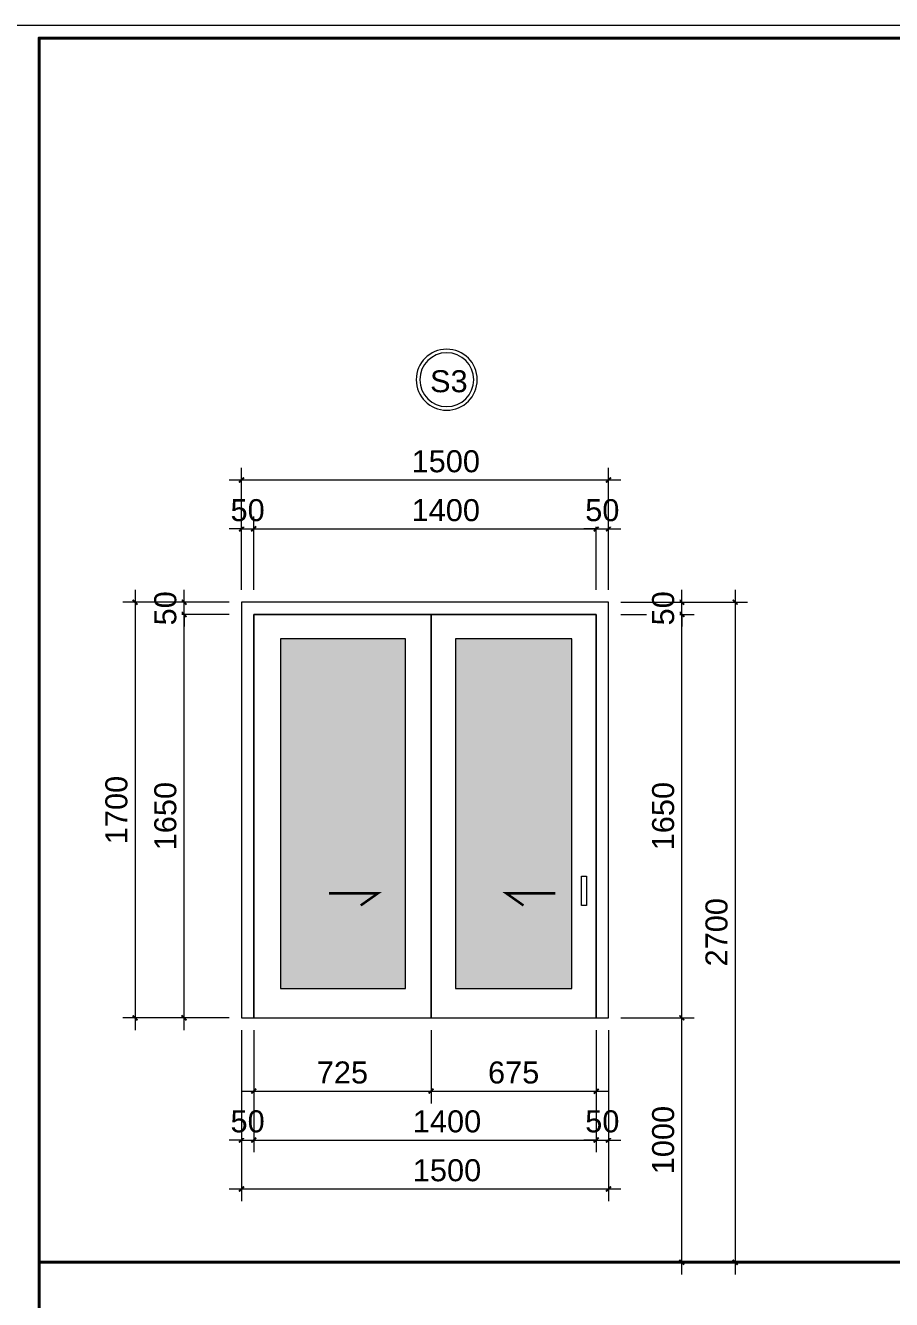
# Model space of a CAD drawing. Header units: inches. Extents: x 921646 to 2157952, y -92667 to 262089.
# Drawn here: x 1979492 to 1983032, y -19387 to -14175 of the extents above; entities that cross this region are included whole.
import ezdxf
from ezdxf.enums import TextEntityAlignment as Align

# ---------------------------------------------------------------- set-up
doc = ezdxf.new("R2010")
doc.units = ezdxf.units.IN
doc.header["$MEASUREMENT"] = 0
doc.layers.get('DEFPOINTS').update_dxf_attribs({"lineweight": 9})
for name, color, linetype, lineweight in [('11 CUA', 42, 'Continuous', 15), ('15 TEXT', 134, 'Continuous', 15), ('4 TUONG', 255, 'Continuous', 40), ('Cp Net Manh 0.15', 8, 'Continuous', 15), ('Cp Net Thep 0.40', 2, 'Continuous', 40), ('dim', 252, 'Continuous', 9), ('HATCH', 244, 'Continuous', 0)]:
    doc.layers.add(name, color=color, linetype=linetype, lineweight=lineweight)
doc.styles.add('ARIAL', font='arial.ttf')
doc.styles.add('CHU', font='arial.ttf')
doc.styles.add('kich thuot', font='arial.ttf', dxfattribs={"width": 0.8})
doc.dimstyles.new('VJC100', dxfattribs={"dimscale": 1.2, "dimtxt": 200, "dimasz": 100, "dimexe": 100, "dimexo": 0, "dimgap": 60, "dimtad": 1, "dimdec": 0, "dimlfac": -1, "dimzin": 9, "dimdsep": 46, "dimtxsty": 'CHU', "dimblk": 'ARCHTICK', "dimcen": 0.9, "dimdle": 100, "dimclrd": 251, "dimclre": 251, "dimclrt": 3, "dimadec": 0, "dimazin": 0, "dimtfac": 1, "dimtdec": 0, "dimtix": 1, "dimtmove": 2, "dimatfit": 3, "dimfxl": 500, "dimtolj": 1, "dimtzin": 0, "dimlwd": 13, "dimlwe": 9, "dimarcsym": 0})

# ---------------------------------------------------------------- blocks, each defined once
blk = doc.blocks.new('Khung Ht dep')
at = {"layer": 'Cp Net Thep 0.40', "color": 106, "flags": 128}
blk.add_lwpolyline([(30380, 21415), (30380, 1792), (3162, 1792), (3162, 21415)], close=True, dxfattribs=at)
at = {"layer": 'DEFPOINTS', "ltscale": 100}
blk.add_lwpolyline([(30430, 1692), (30430, 21515), (1912, 21515), (1912, 1692)], close=True, dxfattribs=at)
blk = doc.blocks.new('KH CUA')
at = {"layer": '11 CUA'}
blk.add_circle((0, 0), 187, dxfattribs=at)
at = {"layer": '15 TEXT', "color": 7}
blk.add_circle((0, 0), 165, dxfattribs=at)
at = {"layer": '15 TEXT', "style": 'kich thuot', "width": 0.6, "flags": 4}
blk.add_attdef('A', text='', height=250, dxfattribs=at).set_placement((5.7, -116.9), align=Align.CENTER)
blk = doc.blocks.new('_ArchTick')
at = {"layer": 'dim', "const_width": 0.15}
blk.add_lwpolyline([(0.2, 0.2), (-0.2, -0.2)], dxfattribs=at)
blk = doc.blocks.new('*D912')
at = {"layer": 'DEFPOINTS', "color": 0, "transparency": 16777216}
for p in [(1980374.9, -18234.5), (1980424.9, -18234.5)]:
    blk.add_point(p, dxfattribs=at)
at = {"layer": 'dim', "color": 251, "lineweight": 9, "transparency": 16777216}
for p, q in [((1980374.9, -18284.5), (1980374.9, -18784.5)), ((1980424.9, -18284.5), (1980424.9, -18784.5))]:
    blk.add_line(p, q, dxfattribs=at)
at = {"layer": 'dim', "color": 251, "lineweight": 13, "transparency": 16777216}
for p, q in [((1980374.9, -18734.5), (1980324.9, -18734.5)), ((1980374.9, -18734.5), (1980424.9, -18734.5)), ((1980424.9, -18734.5), (1980474.9, -18734.5))]:
    blk.add_line(p, q, dxfattribs=at)
at = {"layer": 'dim', "color": 251, "lineweight": 13, "transparency": 16777216, "xscale": 50, "yscale": 50, "zscale": 50}
blk.add_blockref('_ArchTick', (1980374.9, -18734.5), dxfattribs=at)
at = {"layer": 'dim', "color": 251, "lineweight": 13, "transparency": 16777216, "xscale": 50, "yscale": 50, "zscale": 50, "rotation": 180}
blk.add_blockref('_ArchTick', (1980424.9, -18734.5), dxfattribs=at)
at = {"layer": 'dim', "color": 3, "transparency": 16777216, "insert": (1980399.9, -18658.6), "char_height": 90, "attachment_point": 5, "style": 'CHU', "bg_fill": 3, "box_fill_scale": 1.25, "bg_fill_color": 9, "bg_fill_true_color": 13158600, "bg_fill_transparency": 0}
blk.add_mtext('\\A1;50', dxfattribs=at)
at = {"layer": 'DEFPOINTS', "color": 0, "transparency": 16777216}
blk.add_point((1980424.9, -18734.5), dxfattribs=at)
blk = doc.blocks.new('*D913')
at = {"layer": 'DEFPOINTS', "color": 0, "transparency": 16777216}
for p in [(1980424.9, -18234.5), (1981149.9, -18234.5), (1981149.9, -18534.5)]:
    blk.add_point(p, dxfattribs=at)
at = {"layer": 'dim', "color": 251, "lineweight": 9, "transparency": 16777216}
for p, q in [((1980424.9, -18284.5), (1980424.9, -18584.5)), ((1981149.9, -18284.5), (1981149.9, -18584.5))]:
    blk.add_line(p, q, dxfattribs=at)
at = {"layer": 'dim', "color": 251, "lineweight": 13, "transparency": 16777216}
blk.add_line((1980374.9, -18534.5), (1981199.9, -18534.5), dxfattribs=at)
at = {"layer": 'dim', "color": 251, "lineweight": 13, "transparency": 16777216, "xscale": 50, "yscale": 50, "zscale": 50, "rotation": 180}
blk.add_blockref('_ArchTick', (1980424.9, -18534.5), dxfattribs=at)
at = {"layer": 'dim', "color": 251, "lineweight": 13, "transparency": 16777216, "xscale": 50, "yscale": 50, "zscale": 50}
blk.add_blockref('_ArchTick', (1981149.9, -18534.5), dxfattribs=at)
at = {"layer": 'dim', "color": 3, "transparency": 16777216, "insert": (1980787.4, -18458.6), "char_height": 90, "attachment_point": 5, "style": 'CHU', "bg_fill": 3, "box_fill_scale": 1.25, "bg_fill_color": 9, "bg_fill_true_color": 13158600, "bg_fill_transparency": 0}
blk.add_mtext('\\A1;725', dxfattribs=at)
blk = doc.blocks.new('*D914')
at = {"layer": 'DEFPOINTS', "color": 0, "transparency": 16777216}
for p in [(1981149.9, -18234.5), (1981824.9, -18234.5), (1981824.9, -18534.5)]:
    blk.add_point(p, dxfattribs=at)
at = {"layer": 'dim', "color": 251, "lineweight": 9, "transparency": 16777216}
for p, q in [((1981149.9, -18284.5), (1981149.9, -18584.5)), ((1981824.9, -18284.5), (1981824.9, -18584.5))]:
    blk.add_line(p, q, dxfattribs=at)
at = {"layer": 'dim', "color": 251, "lineweight": 13, "transparency": 16777216}
blk.add_line((1981099.9, -18534.5), (1981874.9, -18534.5), dxfattribs=at)
at = {"layer": 'dim', "color": 251, "lineweight": 13, "transparency": 16777216, "xscale": 50, "yscale": 50, "zscale": 50, "rotation": 180}
blk.add_blockref('_ArchTick', (1981149.9, -18534.5), dxfattribs=at)
at = {"layer": 'dim', "color": 251, "lineweight": 13, "transparency": 16777216, "xscale": 50, "yscale": 50, "zscale": 50}
blk.add_blockref('_ArchTick', (1981824.9, -18534.5), dxfattribs=at)
at = {"layer": 'dim', "color": 3, "transparency": 16777216, "insert": (1981487.4, -18458.6), "char_height": 90, "attachment_point": 5, "style": 'CHU', "bg_fill": 3, "box_fill_scale": 1.25, "bg_fill_color": 9, "bg_fill_true_color": 13158600, "bg_fill_transparency": 0}
blk.add_mtext('\\A1;675', dxfattribs=at)
blk = doc.blocks.new('*D915')
at = {"layer": 'DEFPOINTS', "color": 0, "transparency": 16777216}
for p in [(1981824.9, -18234.5), (1981874.9, -18234.5)]:
    blk.add_point(p, dxfattribs=at)
at = {"layer": 'dim', "color": 251, "lineweight": 9, "transparency": 16777216}
for p, q in [((1981824.9, -18284.5), (1981824.9, -18784.5)), ((1981874.9, -18284.5), (1981874.9, -18784.5))]:
    blk.add_line(p, q, dxfattribs=at)
at = {"layer": 'dim', "color": 251, "lineweight": 13, "transparency": 16777216}
for p, q in [((1981824.9, -18734.5), (1981774.9, -18734.5)), ((1981824.9, -18734.5), (1981874.9, -18734.5)), ((1981874.9, -18734.5), (1981924.9, -18734.5))]:
    blk.add_line(p, q, dxfattribs=at)
at = {"layer": 'dim', "color": 251, "lineweight": 13, "transparency": 16777216, "xscale": 50, "yscale": 50, "zscale": 50}
blk.add_blockref('_ArchTick', (1981824.9, -18734.5), dxfattribs=at)
at = {"layer": 'dim', "color": 251, "lineweight": 13, "transparency": 16777216, "xscale": 50, "yscale": 50, "zscale": 50, "rotation": 180}
blk.add_blockref('_ArchTick', (1981874.9, -18734.5), dxfattribs=at)
at = {"layer": 'dim', "color": 3, "transparency": 16777216, "insert": (1981849.9, -18658.6), "char_height": 90, "attachment_point": 5, "style": 'CHU', "bg_fill": 3, "box_fill_scale": 1.25, "bg_fill_color": 9, "bg_fill_true_color": 13158600, "bg_fill_transparency": 0}
blk.add_mtext('\\A1;50', dxfattribs=at)
at = {"layer": 'DEFPOINTS', "color": 0, "transparency": 16777216}
blk.add_point((1981874.9, -18734.5), dxfattribs=at)
blk = doc.blocks.new('*D916')
at = {"layer": 'DEFPOINTS', "color": 0, "transparency": 16777216}
for p in [(1980374.9, -18234.5), (1981874.9, -18234.5), (1981874.9, -18934.5)]:
    blk.add_point(p, dxfattribs=at)
at = {"layer": 'dim', "color": 251, "lineweight": 9, "transparency": 16777216}
for p, q in [((1980374.9, -18284.5), (1980374.9, -18984.5)), ((1981874.9, -18284.5), (1981874.9, -18984.5))]:
    blk.add_line(p, q, dxfattribs=at)
at = {"layer": 'dim', "color": 251, "lineweight": 13, "transparency": 16777216}
blk.add_line((1980324.9, -18934.5), (1981924.9, -18934.5), dxfattribs=at)
at = {"layer": 'dim', "color": 251, "lineweight": 13, "transparency": 16777216, "xscale": 50, "yscale": 50, "zscale": 50, "rotation": 180}
blk.add_blockref('_ArchTick', (1980374.9, -18934.5), dxfattribs=at)
at = {"layer": 'dim', "color": 251, "lineweight": 13, "transparency": 16777216, "xscale": 50, "yscale": 50, "zscale": 50}
blk.add_blockref('_ArchTick', (1981874.9, -18934.5), dxfattribs=at)
at = {"layer": 'dim', "color": 3, "transparency": 16777216, "insert": (1981214.9, -18858.6), "char_height": 90, "attachment_point": 5, "style": 'CHU', "bg_fill": 3, "box_fill_scale": 1.25, "bg_fill_color": 9, "bg_fill_true_color": 13158600, "bg_fill_transparency": 0}
blk.add_mtext('\\A1;1500', dxfattribs=at)
blk = doc.blocks.new('*D917')
at = {"layer": 'DEFPOINTS', "color": 0, "transparency": 16777216}
for p in [(1980424.9, -18234.5), (1981824.9, -18234.5), (1981824.9, -18734.5)]:
    blk.add_point(p, dxfattribs=at)
at = {"layer": 'dim', "color": 251, "lineweight": 9, "transparency": 16777216}
for p, q in [((1980424.9, -18284.5), (1980424.9, -18784.5)), ((1981824.9, -18284.5), (1981824.9, -18784.5))]:
    blk.add_line(p, q, dxfattribs=at)
at = {"layer": 'dim', "color": 251, "lineweight": 13, "transparency": 16777216}
blk.add_line((1980374.9, -18734.5), (1981874.9, -18734.5), dxfattribs=at)
at = {"layer": 'dim', "color": 251, "lineweight": 13, "transparency": 16777216, "xscale": 50, "yscale": 50, "zscale": 50, "rotation": 180}
blk.add_blockref('_ArchTick', (1980424.9, -18734.5), dxfattribs=at)
at = {"layer": 'dim', "color": 251, "lineweight": 13, "transparency": 16777216, "xscale": 50, "yscale": 50, "zscale": 50}
blk.add_blockref('_ArchTick', (1981824.9, -18734.5), dxfattribs=at)
at = {"layer": 'dim', "color": 3, "transparency": 16777216, "insert": (1981214.9, -18658.6), "char_height": 90, "attachment_point": 5, "style": 'CHU', "bg_fill": 3, "box_fill_scale": 1.25, "bg_fill_color": 9, "bg_fill_true_color": 13158600, "bg_fill_transparency": 0}
blk.add_mtext('\\A1;1400', dxfattribs=at)
blk = doc.blocks.new('*D918')
at = {"layer": 'DEFPOINTS', "color": 0, "transparency": 16777216}
for p in [(1981874.9, -16584.5), (1982174.9, -16584.5), (1981874.9, -18234.5)]:
    blk.add_point(p, dxfattribs=at)
at = {"layer": 'dim', "color": 251, "lineweight": 13, "transparency": 16777216}
blk.add_line((1982174.9, -18284.5), (1982174.9, -16534.5), dxfattribs=at)
at = {"layer": 'dim', "color": 251, "lineweight": 9, "transparency": 16777216}
for p, q in [((1981924.9, -16584.5), (1982224.9, -16584.5)), ((1981924.9, -18234.5), (1982224.9, -18234.5))]:
    blk.add_line(p, q, dxfattribs=at)
at = {"layer": 'dim', "color": 251, "lineweight": 13, "transparency": 16777216, "xscale": 50, "yscale": 50, "zscale": 50}
for p, rotation in [((1982174.9, -16584.5), 90), ((1982174.9, -18234.5), 270)]:
    blk.add_blockref('_ArchTick', p, dxfattribs=dict(at, rotation=rotation))
at = {"layer": 'dim', "color": 3, "transparency": 16777216, "insert": (1982098.9, -17409.5), "char_height": 90, "attachment_point": 5, "rotation": 90, "style": 'CHU', "bg_fill": 3, "box_fill_scale": 1.25, "bg_fill_color": 9, "bg_fill_true_color": 13158600, "bg_fill_transparency": 0}
blk.add_mtext('\\A1;1650', dxfattribs=at)
blk = doc.blocks.new('*D919')
at = {"layer": 'DEFPOINTS', "color": 0, "transparency": 16777216}
for p in [(1981874.9, -16534.5), (1981874.9, -16584.5)]:
    blk.add_point(p, dxfattribs=at)
at = {"layer": 'dim', "color": 251, "lineweight": 13, "transparency": 16777216}
for p, q in [((1982174.9, -16534.5), (1982174.9, -16484.5)), ((1982174.9, -16584.5), (1982174.9, -16534.5)), ((1982174.9, -16584.5), (1982174.9, -16634.5))]:
    blk.add_line(p, q, dxfattribs=at)
at = {"layer": 'dim', "color": 251, "lineweight": 9, "transparency": 16777216}
for p, q in [((1981924.9, -16534.5), (1982224.9, -16534.5)), ((1981924.9, -16584.5), (1982224.9, -16584.5))]:
    blk.add_line(p, q, dxfattribs=at)
at = {"layer": 'dim', "color": 251, "lineweight": 13, "transparency": 16777216, "xscale": 50, "yscale": 50, "zscale": 50}
for p, rotation in [((1982174.9, -16534.5), 270), ((1982174.9, -16584.5), 90)]:
    blk.add_blockref('_ArchTick', p, dxfattribs=dict(at, rotation=rotation))
at = {"layer": 'dim', "color": 3, "transparency": 16777216, "insert": (1982098.9, -16559.5), "char_height": 90, "attachment_point": 5, "rotation": 90, "style": 'CHU', "bg_fill": 3, "box_fill_scale": 1.25, "bg_fill_color": 9, "bg_fill_true_color": 13158600, "bg_fill_transparency": 0}
blk.add_mtext('\\A1;50', dxfattribs=at)
at = {"layer": 'DEFPOINTS', "color": 0, "transparency": 16777216}
blk.add_point((1982174.9, -16534.5), dxfattribs=at)
blk = doc.blocks.new('*D920')
at = {"layer": 'DEFPOINTS', "color": 0, "transparency": 16777216}
for p in [(1981874.9, -16534.5), (1981874.9, -19234.4), (1982393.1, -19234.4)]:
    blk.add_point(p, dxfattribs=at)
at = {"layer": 'dim', "color": 251, "lineweight": 13, "transparency": 16777216}
blk.add_line((1982393.1, -16484.5), (1982393.1, -19284.4), dxfattribs=at)
at = {"layer": 'dim', "color": 251, "lineweight": 9, "transparency": 16777216}
for p, q in [((1981924.9, -16534.5), (1982443.1, -16534.5)), ((1981924.9, -19234.4), (1982443.1, -19234.4))]:
    blk.add_line(p, q, dxfattribs=at)
at = {"layer": 'dim', "color": 251, "lineweight": 13, "transparency": 16777216, "xscale": 50, "yscale": 50, "zscale": 50}
for p, rotation in [((1982393.1, -16534.5), 90), ((1982393.1, -19234.4), 270)]:
    blk.add_blockref('_ArchTick', p, dxfattribs=dict(at, rotation=rotation))
at = {"layer": 'dim', "color": 3, "transparency": 16777216, "insert": (1982317.2, -17884.5), "char_height": 90, "attachment_point": 5, "rotation": 90, "style": 'CHU', "bg_fill": 3, "box_fill_scale": 1.25, "bg_fill_color": 9, "bg_fill_true_color": 13158600, "bg_fill_transparency": 0}
blk.add_mtext('\\A1;2700', dxfattribs=at)
blk = doc.blocks.new('*D921')
at = {"layer": 'DEFPOINTS', "color": 0, "transparency": 16777216}
for p in [(1980139.9, -16584.5), (1980374.9, -16584.5), (1980374.9, -18234.5)]:
    blk.add_point(p, dxfattribs=at)
at = {"layer": 'dim', "color": 251, "lineweight": 13, "transparency": 16777216}
blk.add_line((1980139.9, -18284.5), (1980139.9, -16534.5), dxfattribs=at)
at = {"layer": 'dim', "color": 251, "lineweight": 9, "transparency": 16777216}
for p, q in [((1980324.9, -16584.5), (1980089.9, -16584.5)), ((1980324.9, -18234.5), (1980089.9, -18234.5))]:
    blk.add_line(p, q, dxfattribs=at)
at = {"layer": 'dim', "color": 251, "lineweight": 13, "transparency": 16777216, "xscale": 50, "yscale": 50, "zscale": 50}
for p, rotation in [((1980139.9, -16584.5), 90), ((1980139.9, -18234.5), 270)]:
    blk.add_blockref('_ArchTick', p, dxfattribs=dict(at, rotation=rotation))
at = {"layer": 'dim', "color": 3, "transparency": 16777216, "insert": (1980063.9, -17409.5), "char_height": 90, "attachment_point": 5, "rotation": 90, "style": 'CHU', "bg_fill": 3, "box_fill_scale": 1.25, "bg_fill_color": 9, "bg_fill_true_color": 13158600, "bg_fill_transparency": 0}
blk.add_mtext('\\A1;1650', dxfattribs=at)
blk = doc.blocks.new('*D922')
at = {"layer": 'DEFPOINTS', "color": 0, "transparency": 16777216}
for p in [(1980374.9, -16534.5), (1980374.9, -16584.5)]:
    blk.add_point(p, dxfattribs=at)
at = {"layer": 'dim', "color": 251, "lineweight": 13, "transparency": 16777216}
for p, q in [((1980139.9, -16534.5), (1980139.9, -16484.5)), ((1980139.9, -16584.5), (1980139.9, -16534.5)), ((1980139.9, -16584.5), (1980139.9, -16634.5))]:
    blk.add_line(p, q, dxfattribs=at)
at = {"layer": 'dim', "color": 251, "lineweight": 9, "transparency": 16777216}
for p, q in [((1980324.9, -16534.5), (1980089.9, -16534.5)), ((1980324.9, -16584.5), (1980089.9, -16584.5))]:
    blk.add_line(p, q, dxfattribs=at)
at = {"layer": 'dim', "color": 251, "lineweight": 13, "transparency": 16777216, "xscale": 50, "yscale": 50, "zscale": 50}
for p, rotation in [((1980139.9, -16534.5), 270), ((1980139.9, -16584.5), 90)]:
    blk.add_blockref('_ArchTick', p, dxfattribs=dict(at, rotation=rotation))
at = {"layer": 'dim', "color": 3, "transparency": 16777216, "insert": (1980063.9, -16559.5), "char_height": 90, "attachment_point": 5, "rotation": 90, "style": 'CHU', "bg_fill": 3, "box_fill_scale": 1.25, "bg_fill_color": 9, "bg_fill_true_color": 13158600, "bg_fill_transparency": 0}
blk.add_mtext('\\A1;50', dxfattribs=at)
at = {"layer": 'DEFPOINTS', "color": 0, "transparency": 16777216}
blk.add_point((1980139.9, -16534.5), dxfattribs=at)
blk = doc.blocks.new('*D923')
at = {"layer": 'DEFPOINTS', "color": 0, "transparency": 16777216}
for p in [(1980374.9, -16534.5), (1979939.9, -18234.5), (1980374.9, -18234.5)]:
    blk.add_point(p, dxfattribs=at)
at = {"layer": 'dim', "color": 251, "lineweight": 13, "transparency": 16777216}
blk.add_line((1979939.9, -16484.5), (1979939.9, -18284.5), dxfattribs=at)
at = {"layer": 'dim', "color": 251, "lineweight": 9, "transparency": 16777216}
for p, q in [((1980324.9, -16534.5), (1979889.9, -16534.5)), ((1980324.9, -18234.5), (1979889.9, -18234.5))]:
    blk.add_line(p, q, dxfattribs=at)
at = {"layer": 'dim', "color": 251, "lineweight": 13, "transparency": 16777216, "xscale": 50, "yscale": 50, "zscale": 50}
for p, rotation in [((1979939.9, -16534.5), 90), ((1979939.9, -18234.5), 270)]:
    blk.add_blockref('_ArchTick', p, dxfattribs=dict(at, rotation=rotation))
at = {"layer": 'dim', "color": 3, "transparency": 16777216, "insert": (1979863.9, -17384.5), "char_height": 90, "attachment_point": 5, "rotation": 90, "style": 'CHU', "bg_fill": 3, "box_fill_scale": 1.25, "bg_fill_color": 9, "bg_fill_true_color": 13158600, "bg_fill_transparency": 0}
blk.add_mtext('\\A1;1700', dxfattribs=at)
blk = doc.blocks.new('*D924')
at = {"layer": 'DEFPOINTS', "color": 0, "transparency": 16777216}
for p in [(1980374.9, -16534.5), (1980424.9, -16534.5)]:
    blk.add_point(p, dxfattribs=at)
at = {"layer": 'dim', "color": 251, "lineweight": 9, "transparency": 16777216}
for p, q in [((1980374.9, -16484.5), (1980374.9, -16184.5)), ((1980424.9, -16484.5), (1980424.9, -16184.5))]:
    blk.add_line(p, q, dxfattribs=at)
at = {"layer": 'dim', "color": 251, "lineweight": 13, "transparency": 16777216}
for p, q in [((1980374.9, -16234.5), (1980324.9, -16234.5)), ((1980374.9, -16234.5), (1980424.9, -16234.5)), ((1980424.9, -16234.5), (1980474.9, -16234.5))]:
    blk.add_line(p, q, dxfattribs=at)
at = {"layer": 'dim', "color": 251, "lineweight": 13, "transparency": 16777216, "xscale": 50, "yscale": 50, "zscale": 50}
blk.add_blockref('_ArchTick', (1980374.9, -16234.5), dxfattribs=at)
at = {"layer": 'dim', "color": 251, "lineweight": 13, "transparency": 16777216, "xscale": 50, "yscale": 50, "zscale": 50, "rotation": 180}
blk.add_blockref('_ArchTick', (1980424.9, -16234.5), dxfattribs=at)
at = {"layer": 'dim', "color": 3, "transparency": 16777216, "insert": (1980399.9, -16158.6), "char_height": 90, "attachment_point": 5, "style": 'CHU', "bg_fill": 3, "box_fill_scale": 1.25, "bg_fill_color": 9, "bg_fill_true_color": 13158600, "bg_fill_transparency": 0}
blk.add_mtext('\\A1;50', dxfattribs=at)
at = {"layer": 'DEFPOINTS', "color": 0, "transparency": 16777216}
blk.add_point((1980424.9, -16234.5), dxfattribs=at)
blk = doc.blocks.new('*D925')
at = {"layer": 'DEFPOINTS', "color": 0, "transparency": 16777216}
for p in [(1981824.9, -16234.5), (1980424.9, -16534.5), (1981824.9, -16534.5)]:
    blk.add_point(p, dxfattribs=at)
at = {"layer": 'dim', "color": 251, "lineweight": 9, "transparency": 16777216}
for p, q in [((1980424.9, -16484.5), (1980424.9, -16184.5)), ((1981824.9, -16484.5), (1981824.9, -16184.5))]:
    blk.add_line(p, q, dxfattribs=at)
at = {"layer": 'dim', "color": 251, "lineweight": 13, "transparency": 16777216}
blk.add_line((1980374.9, -16234.5), (1981874.9, -16234.5), dxfattribs=at)
at = {"layer": 'dim', "color": 251, "lineweight": 13, "transparency": 16777216, "xscale": 50, "yscale": 50, "zscale": 50, "rotation": 180}
blk.add_blockref('_ArchTick', (1980424.9, -16234.5), dxfattribs=at)
at = {"layer": 'dim', "color": 251, "lineweight": 13, "transparency": 16777216, "xscale": 50, "yscale": 50, "zscale": 50}
blk.add_blockref('_ArchTick', (1981824.9, -16234.5), dxfattribs=at)
at = {"layer": 'dim', "color": 3, "transparency": 16777216, "insert": (1981209.9, -16158.6), "char_height": 90, "attachment_point": 5, "style": 'CHU', "bg_fill": 3, "box_fill_scale": 1.25, "bg_fill_color": 9, "bg_fill_true_color": 13158600, "bg_fill_transparency": 0}
blk.add_mtext('\\A1;1400', dxfattribs=at)
blk = doc.blocks.new('*D926')
at = {"layer": 'DEFPOINTS', "color": 0, "transparency": 16777216}
for p in [(1981824.9, -16534.5), (1981874.9, -16534.5)]:
    blk.add_point(p, dxfattribs=at)
at = {"layer": 'dim', "color": 251, "lineweight": 9, "transparency": 16777216}
for p, q in [((1981824.9, -16484.5), (1981824.9, -16184.5)), ((1981874.9, -16484.5), (1981874.9, -16184.5))]:
    blk.add_line(p, q, dxfattribs=at)
at = {"layer": 'dim', "color": 251, "lineweight": 13, "transparency": 16777216}
for p, q in [((1981824.9, -16234.5), (1981774.9, -16234.5)), ((1981824.9, -16234.5), (1981874.9, -16234.5)), ((1981874.9, -16234.5), (1981924.9, -16234.5))]:
    blk.add_line(p, q, dxfattribs=at)
at = {"layer": 'dim', "color": 251, "lineweight": 13, "transparency": 16777216, "xscale": 50, "yscale": 50, "zscale": 50}
blk.add_blockref('_ArchTick', (1981824.9, -16234.5), dxfattribs=at)
at = {"layer": 'dim', "color": 251, "lineweight": 13, "transparency": 16777216, "xscale": 50, "yscale": 50, "zscale": 50, "rotation": 180}
blk.add_blockref('_ArchTick', (1981874.9, -16234.5), dxfattribs=at)
at = {"layer": 'dim', "color": 3, "transparency": 16777216, "insert": (1981849.9, -16158.6), "char_height": 90, "attachment_point": 5, "style": 'CHU', "bg_fill": 3, "box_fill_scale": 1.25, "bg_fill_color": 9, "bg_fill_true_color": 13158600, "bg_fill_transparency": 0}
blk.add_mtext('\\A1;50', dxfattribs=at)
at = {"layer": 'DEFPOINTS', "color": 0, "transparency": 16777216}
blk.add_point((1981874.9, -16234.5), dxfattribs=at)
blk = doc.blocks.new('*D927')
at = {"layer": 'DEFPOINTS', "color": 0, "transparency": 16777216}
for p in [(1981874.9, -16034.5), (1980374.9, -16534.5), (1981874.9, -16534.5)]:
    blk.add_point(p, dxfattribs=at)
at = {"layer": 'dim', "color": 251, "lineweight": 9, "transparency": 16777216}
for p, q in [((1980374.9, -16484.5), (1980374.9, -15984.5)), ((1981874.9, -16484.5), (1981874.9, -15984.5))]:
    blk.add_line(p, q, dxfattribs=at)
at = {"layer": 'dim', "color": 251, "lineweight": 13, "transparency": 16777216}
blk.add_line((1980324.9, -16034.5), (1981924.9, -16034.5), dxfattribs=at)
at = {"layer": 'dim', "color": 251, "lineweight": 13, "transparency": 16777216, "xscale": 50, "yscale": 50, "zscale": 50, "rotation": 180}
blk.add_blockref('_ArchTick', (1980374.9, -16034.5), dxfattribs=at)
at = {"layer": 'dim', "color": 251, "lineweight": 13, "transparency": 16777216, "xscale": 50, "yscale": 50, "zscale": 50}
blk.add_blockref('_ArchTick', (1981874.9, -16034.5), dxfattribs=at)
at = {"layer": 'dim', "color": 3, "transparency": 16777216, "insert": (1981209.9, -15958.6), "char_height": 90, "attachment_point": 5, "style": 'CHU', "bg_fill": 3, "box_fill_scale": 1.25, "bg_fill_color": 9, "bg_fill_true_color": 13158600, "bg_fill_transparency": 0}
blk.add_mtext('\\A1;1500', dxfattribs=at)
blk = doc.blocks.new('*D911')
at = {"layer": 'DEFPOINTS', "color": 0, "transparency": 16777216}
for p in [(1981874.9, -18234.5), (1982174.9, -18234.5), (1981874.9, -19234.4)]:
    blk.add_point(p, dxfattribs=at)
at = {"layer": 'dim', "color": 251, "lineweight": 13, "transparency": 16777216}
blk.add_line((1982174.9, -19284.4), (1982174.9, -18184.5), dxfattribs=at)
at = {"layer": 'dim', "color": 251, "lineweight": 9, "transparency": 16777216}
for p, q in [((1981924.9, -18234.5), (1982224.9, -18234.5)), ((1981924.9, -19234.4), (1982224.9, -19234.4))]:
    blk.add_line(p, q, dxfattribs=at)
at = {"layer": 'dim', "color": 251, "lineweight": 13, "transparency": 16777216, "xscale": 50, "yscale": 50, "zscale": 50}
for p, rotation in [((1982174.9, -18234.5), 90), ((1982174.9, -19234.4), 270)]:
    blk.add_blockref('_ArchTick', p, dxfattribs=dict(at, rotation=rotation))
at = {"layer": 'dim', "color": 3, "transparency": 16777216, "insert": (1982098.9, -18734.5), "char_height": 90, "attachment_point": 5, "rotation": 90, "style": 'CHU', "bg_fill": 3, "box_fill_scale": 1.25, "bg_fill_color": 9, "bg_fill_true_color": 13158600, "bg_fill_transparency": 0}
blk.add_mtext('\\A1;1000', dxfattribs=at)

msp = doc.modelspace()

# ---------------------------------------------------------------- hatches: boundary and pattern name
at = {"layer": 'HATCH'}
h = msp.add_hatch(dxfattribs=at)
h.set_pattern_fill('AR-SAND', color=256, scale=0.7, angle=45)
h.set_pattern_definition([(82.5, (1978964.54, 218390.02), (-25.0166944, 23.4327442), [0, -27.0256, 0, -30.226, 0, -28.8925]), (52.5, (1978964.54, 218390.02), (-13.230765, 57.7313), [0, -14.5796, 0, -24.3586, 0, -9.3345]), (12.5, (1978949.075, 218374.556), (39.0809878, 39.223262), [0, -8.89, 0, -32.004, 0, -41.783]), (2.5, (1978949.075, 218374.556), (26.759678, 48.828555), [0, -4.445, 0, -20.9804, 0, -24.003])])
h.paths.add_polyline_path([(1981044.9, -16684.5), (1980534.9, -16684.5), (1980534.9, -18114.5), (1981044.9, -18114.5)])
h = msp.add_hatch(dxfattribs=at)
h.set_pattern_fill('AR-SAND', color=256, scale=0.7, angle=45)
h.set_pattern_definition([(82.5, (1979674.54, 218390.02), (-25.0166944, 23.4327442), [0, -27.0256, 0, -30.226, 0, -28.8925]), (52.5, (1979674.54, 218390.02), (-13.230765, 57.7313), [0, -14.5796, 0, -24.3586, 0, -9.3345]), (12.5, (1979659.075, 218374.556), (39.0809878, 39.223262), [0, -8.89, 0, -32.004, 0, -41.783]), (2.5, (1979659.075, 218374.556), (26.759678, 48.828555), [0, -4.445, 0, -20.9804, 0, -24.003])])
h.paths.add_polyline_path([(1981724.9, -16684.5), (1981249.9, -16684.5), (1981249.9, -18114.5), (1981724.9, -18114.5)])

# ---------------------------------------------------------------- linework, layer by layer
at = {"layer": '11 CUA'}
for points in [[(1981824.9, -18234.5), (1981874.9, -18234.5), (1981874.9, -16534.5), (1980374.9, -16534.5), (1980374.9, -18234.5), (1980424.9, -18234.5), (1980424.9, -16584.5), (1981824.9, -16584.5), (1981824.9, -18234.5)], [(1981149.9, -16584.5), (1980424.9, -16584.5), (1980424.9, -18234.5), (1981149.9, -18234.5)], [(1981824.9, -16584.5), (1981149.9, -16584.5), (1981149.9, -18234.5), (1981824.9, -18234.5)], [(1981044.9, -16684.5), (1980534.9, -16684.5), (1980534.9, -18114.5), (1981044.9, -18114.5)], [(1981724.9, -16684.5), (1981249.9, -16684.5), (1981249.9, -18114.5), (1981724.9, -18114.5)], [(1981784.9, -17654.5), (1981784.9, -17774.5), (1981764.9, -17774.5), (1981764.9, -17654.5)]]:
    msp.add_lwpolyline(points, close=True, dxfattribs=at)
at = {"layer": '11 CUA', "const_width": 10}
for points in [[(1980732.4, -17725.3), (1980932.4, -17725.3), (1980862.3, -17774.8)], [(1981657.4, -17725.3), (1981457.4, -17725.3), (1981527.5, -17774.8)]]:
    msp.add_lwpolyline(points, dxfattribs=at)
at = {"layer": '4 TUONG'}
msp.add_lwpolyline([(1979547.4, -19234.4), (1993593.6, -19234.4)], dxfattribs=at)

# ---------------------------------------------------------------- block references
at = {"layer": '15 TEXT'}
ref = msp.add_blockref('KH CUA', (1981213.9, -15624.4), dxfattribs=dict(at, xscale=-0.6676080590873513, yscale=0.6676080590873513, zscale=0.6676080590873513))
ref.add_attrib('A', 'S3', dxfattribs={"height": 90, "style": 'ARIAL'}).set_placement((1981222.5, -15675.6), align=Align.CENTER)
at = {"layer": 'Cp Net Manh 0.15', "xscale": 0.5160658647642057, "yscale": 0.5160658647642057, "zscale": 0.5160658647642057}
msp.add_blockref('Khung Ht dep', (1977915.4, -25278.5), dxfattribs=at)

# ---------------------------------------------------------------- next in the draw order: dimensions: what is measured, and where the dimension line sits
at = {"layer": 'dim'}
dim = msp.add_linear_dim(base=(1980424.9, -18734.5), p1=(1980374.9, -18234.5), p2=(1980424.9, -18234.5), dimstyle='VJC100', override={"dimscale": 0.5, "dimtxt": 180, "dimexo": 100, "dimtfill": 1}, dxfattribs=at)
dim.commit()
dim.dimension.update_dxf_attribs({"geometry": '*D912', "text_midpoint": (1980399.9, -18658.6)})

# ---------------------------------------------------------------- next in the draw order: dimensions: what is measured, and where the dimension line sits
dim = msp.add_linear_dim(base=(1981149.9, -18534.5), p1=(1980424.9, -18234.5), p2=(1981149.9, -18234.5), dimstyle='VJC100', override={"dimscale": 0.5, "dimtxt": 180, "dimexo": 100, "dimtfill": 1}, dxfattribs=at)
dim.commit()
dim.dimension.update_dxf_attribs({"geometry": '*D913', "text_midpoint": (1980787.4, -18458.6)})

# ---------------------------------------------------------------- next in the draw order: dimensions: what is measured, and where the dimension line sits
dim = msp.add_linear_dim(base=(1981824.9, -18534.5), p1=(1981149.9, -18234.5), p2=(1981824.9, -18234.5), dimstyle='VJC100', override={"dimscale": 0.5, "dimtxt": 180, "dimexo": 100, "dimtfill": 1}, dxfattribs=at)
dim.commit()
dim.dimension.update_dxf_attribs({"geometry": '*D914', "text_midpoint": (1981487.4, -18458.6)})

# ---------------------------------------------------------------- next in the draw order: dimensions: what is measured, and where the dimension line sits
dim = msp.add_linear_dim(base=(1981874.9, -18734.5), p1=(1981824.9, -18234.5), p2=(1981874.9, -18234.5), dimstyle='VJC100', override={"dimscale": 0.5, "dimtxt": 180, "dimexo": 100, "dimtfill": 1}, dxfattribs=at)
dim.commit()
dim.dimension.update_dxf_attribs({"geometry": '*D915', "text_midpoint": (1981849.9, -18658.6)})

# ---------------------------------------------------------------- next in the draw order: dimensions: what is measured, and where the dimension line sits
dim = msp.add_linear_dim(base=(1981874.9, -18934.5), p1=(1980374.9, -18234.5), p2=(1981874.9, -18234.5), dimstyle='VJC100', override={"dimscale": 0.5, "dimtxt": 180, "dimexo": 100, "dimtfill": 1}, dxfattribs=at)
dim.commit()
dim.dimension.update_dxf_attribs({"geometry": '*D916', "text_midpoint": (1981214.9, -18858.6), "dimtype": 160})

# ---------------------------------------------------------------- next in the draw order: dimensions: what is measured, and where the dimension line sits
dim = msp.add_linear_dim(base=(1981824.9, -18734.5), p1=(1980424.9, -18234.5), p2=(1981824.9, -18234.5), dimstyle='VJC100', override={"dimscale": 0.5, "dimtxt": 180, "dimexo": 100, "dimtfill": 1}, dxfattribs=at)
dim.commit()
dim.dimension.update_dxf_attribs({"geometry": '*D917', "text_midpoint": (1981214.9, -18658.6), "dimtype": 160})

# ---------------------------------------------------------------- next in the draw order: dimensions: what is measured, and where the dimension line sits
for base, p1, p2, picture, middle in [((1980139.9, -16584.5), (1980374.9, -18234.5), (1980374.9, -16584.5), '*D921', (1980063.9, -17409.5)), ((1982174.9, -16584.5), (1981874.9, -18234.5), (1981874.9, -16584.5), '*D918', (1982098.9, -17409.5))]:
    dim = msp.add_linear_dim(base=base, p1=p1, p2=p2, angle=90, dimstyle='VJC100', override={"dimscale": 0.5, "dimtxt": 180, "dimexo": 100, "dimtfill": 1}, dxfattribs=at)
    dim.commit()
    dim.dimension.update_dxf_attribs({"geometry": picture, "text_midpoint": middle})

# ---------------------------------------------------------------- next in the draw order: dimensions: what is measured, and where the dimension line sits
for base, p1, p2, picture, middle in [((1980139.9, -16534.5), (1980374.9, -16584.5), (1980374.9, -16534.5), '*D922', (1980063.9, -16559.5)), ((1982174.9, -16534.5), (1981874.9, -16584.5), (1981874.9, -16534.5), '*D919', (1982098.9, -16559.5))]:
    dim = msp.add_linear_dim(base=base, p1=p1, p2=p2, angle=90, dimstyle='VJC100', override={"dimscale": 0.5, "dimtxt": 180, "dimexo": 100, "dimtfill": 1}, dxfattribs=at)
    dim.commit()
    dim.dimension.update_dxf_attribs({"geometry": picture, "text_midpoint": middle})

# ---------------------------------------------------------------- next in the draw order: dimensions: what is measured, and where the dimension line sits
for base, p1, p2, picture, middle in [((1979939.9, -18234.5), (1980374.9, -16534.5), (1980374.9, -18234.5), '*D923', (1979863.9, -17384.5)), ((1982393.1, -19234.4), (1981874.9, -16534.5), (1981874.9, -19234.4), '*D920', (1982317.2, -17884.5))]:
    dim = msp.add_linear_dim(base=base, p1=p1, p2=p2, angle=90, dimstyle='VJC100', override={"dimscale": 0.5, "dimtxt": 180, "dimexo": 100, "dimtfill": 1}, dxfattribs=at)
    dim.commit()
    dim.dimension.update_dxf_attribs({"geometry": picture, "text_midpoint": middle})

# ---------------------------------------------------------------- next in the draw order: dimensions: what is measured, and where the dimension line sits
dim = msp.add_linear_dim(base=(1980424.9, -16234.5), p1=(1980374.9, -16534.5), p2=(1980424.9, -16534.5), dimstyle='VJC100', override={"dimscale": 0.5, "dimtxt": 180, "dimexo": 100, "dimtfill": 1}, dxfattribs=at)
dim.commit()
dim.dimension.update_dxf_attribs({"geometry": '*D924', "text_midpoint": (1980399.9, -16158.6)})
dim = msp.add_linear_dim(base=(1982174.9, -18234.5), p1=(1981874.9, -19234.4), p2=(1981874.9, -18234.5), angle=90, dimstyle='VJC100', override={"dimscale": 0.5, "dimtxt": 180, "dimexo": 100, "dimtfill": 1}, dxfattribs=at)
dim.commit()
dim.dimension.update_dxf_attribs({"geometry": '*D911', "text_midpoint": (1982098.9, -18734.5)})

# ---------------------------------------------------------------- next in the draw order: dimensions: what is measured, and where the dimension line sits
dim = msp.add_linear_dim(base=(1981824.9, -16234.5), p1=(1980424.9, -16534.5), p2=(1981824.9, -16534.5), dimstyle='VJC100', override={"dimscale": 0.5, "dimtxt": 180, "dimexo": 100, "dimtfill": 1}, dxfattribs=at)
dim.commit()
dim.dimension.update_dxf_attribs({"geometry": '*D925', "text_midpoint": (1981209.9, -16158.6), "dimtype": 160})

# ---------------------------------------------------------------- next in the draw order: dimensions: what is measured, and where the dimension line sits
dim = msp.add_linear_dim(base=(1981874.9, -16234.5), p1=(1981824.9, -16534.5), p2=(1981874.9, -16534.5), dimstyle='VJC100', override={"dimscale": 0.5, "dimtxt": 180, "dimexo": 100, "dimtfill": 1}, dxfattribs=at)
dim.commit()
dim.dimension.update_dxf_attribs({"geometry": '*D926', "text_midpoint": (1981849.9, -16158.6)})

# ---------------------------------------------------------------- next in the draw order: dimensions: what is measured, and where the dimension line sits
dim = msp.add_linear_dim(base=(1981874.9, -16034.5), p1=(1980374.9, -16534.5), p2=(1981874.9, -16534.5), dimstyle='VJC100', override={"dimscale": 0.5, "dimtxt": 180, "dimexo": 100, "dimtfill": 1}, dxfattribs=at)
dim.commit()
dim.dimension.update_dxf_attribs({"geometry": '*D927', "text_midpoint": (1981209.9, -15958.6), "dimtype": 160})

doc.saveas('drawing.dxf')
